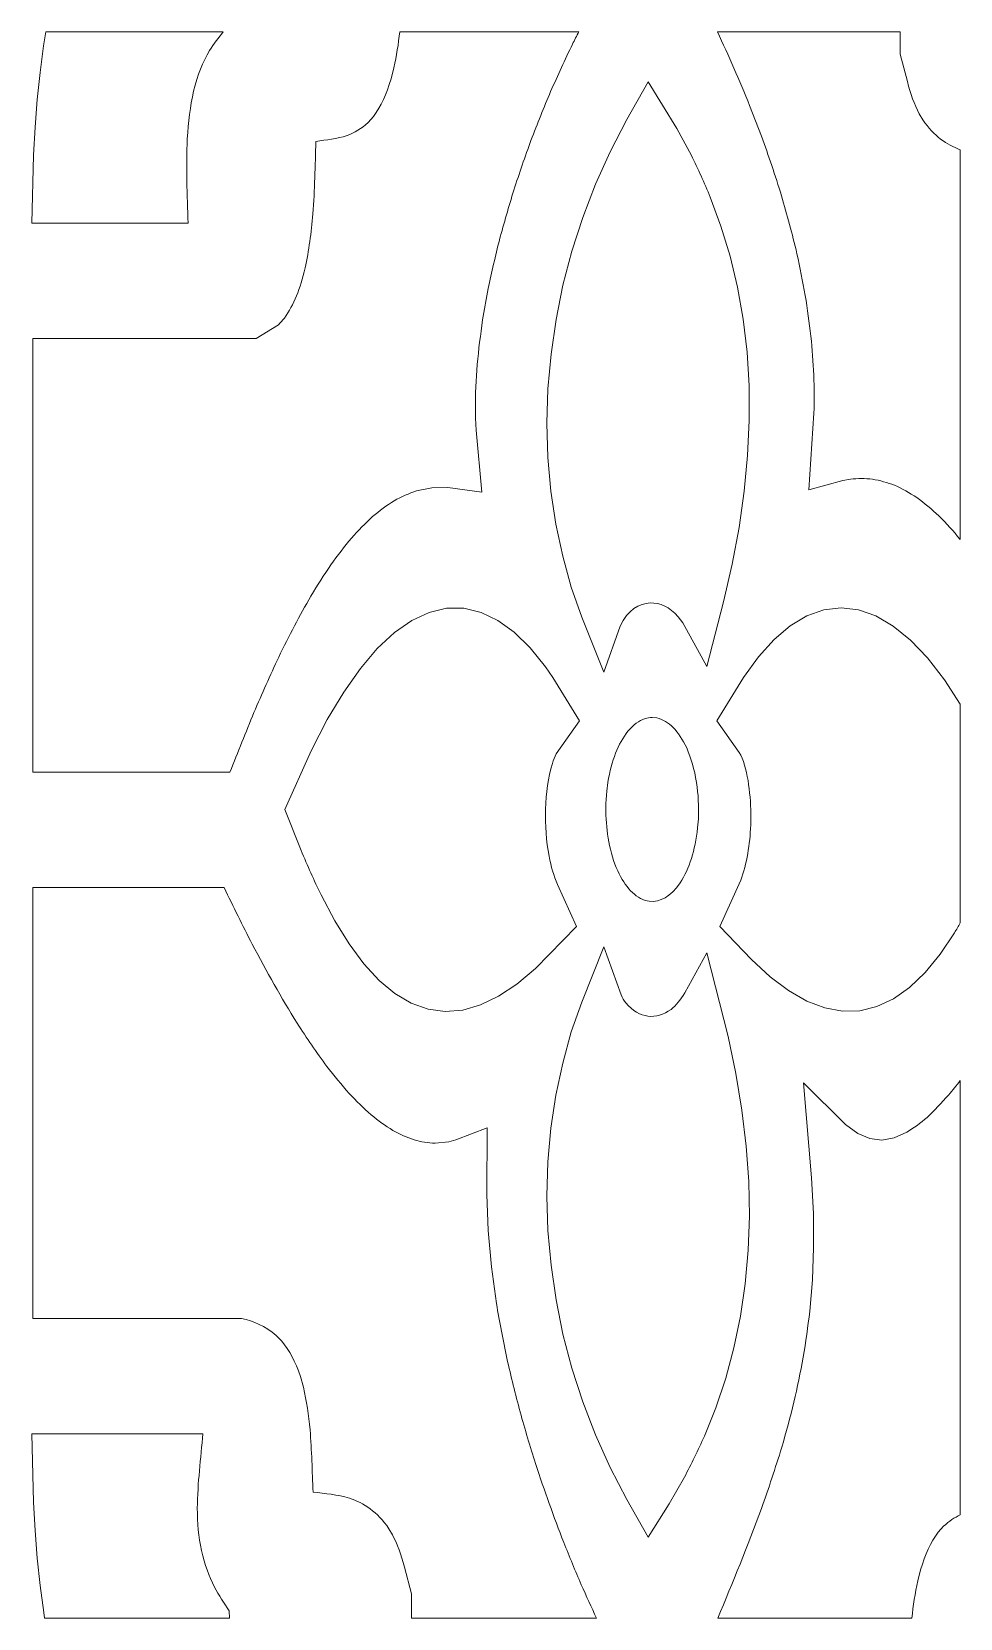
# Model space of a CAD drawing. Header units: millimetres. Extents: x -1200 to 1200, y -590 to 590.
# Drawn here: x 509 to 1200, y -590 to 590 of the extents above; entities that cross this region are included whole.
import ezdxf

# ---------------------------------------------------------------- set-up
doc = ezdxf.new("R2010")
doc.units = ezdxf.units.MM
doc.header["$MEASUREMENT"] = 0
doc.layers.add('Layer 1', color=7, linetype='Continuous')

msp = doc.modelspace()

# ---------------------------------------------------------------- linework, layer by layer
at = {"layer": 'Layer 1', "color": 250, "lineweight": 20}
for points, knots in [([(519.9669, 589.9734), (519.9669, 589.9734), (651.8432, 589.9734), (651.8432, 589.9734), (648.4241, 585.4223), (644.9597, 581.0029), (641.7214, 575.9716), (636.5109, 567.2529), (632.8384, 557.9277), (629.861, 545.8487), (627.263, 534.2585), (625.8967, 522.8844), (625.1126, 510.3481), (624.0993, 489.2938), (625.1284, 468.6582), (625.7087, 447.5218), (625.7087, 447.5218), (509.4666, 447.5218), (509.4666, 447.5218), (509.4666, 447.5218), (510.8153, 498.2654), (510.8153, 498.2654), (510.8153, 498.2654), (511.9121, 519.0503), (511.9121, 519.0503), (511.9121, 519.0503), (513.5326, 539.5392), (513.5326, 539.5392), (513.5326, 539.5392), (515.6636, 559.7034), (515.6636, 559.7034), (515.6636, 559.7034), (518.2925, 579.5172), (518.2925, 579.5172), (518.2925, 579.5172), (519.9669, 589.9734), (519.9669, 589.9734)], [0, 0, 0, 0, 0.083333333, 0.083333333, 0.083333333, 0.166666667, 0.166666667, 0.166666667, 0.25, 0.25, 0.25, 0.333333333, 0.333333333, 0.333333333, 0.416666667, 0.416666667, 0.416666667, 0.5, 0.5, 0.5, 0.583333333, 0.583333333, 0.583333333, 0.666666667, 0.666666667, 0.666666667, 0.75, 0.75, 0.75, 0.833333333, 0.833333333, 0.833333333, 0.916666667, 0.916666667, 0.916666667, 1, 1, 1, 1]), ([(783.1752, 589.9734), (783.1752, 589.9734), (916.2996, 589.9734), (916.2996, 589.9734), (914.7153, 586.9193), (913.1394, 583.836), (911.5684, 580.7239), (906.0119, 569.2111), (900.6398, 557.5743), (895.3543, 545.588), (890.3198, 533.6321), (885.4766, 521.5843), (880.7338, 509.1867), (876.3027, 497.0029), (872.0745, 484.7641), (867.9627, 472.1628), (864.2114, 459.9683), (860.6798, 447.7707), (857.2854, 435.1863), (854.2861, 423.2052), (851.528, 411.2984), (848.9341, 398.9648), (848.9341, 398.9648), (844.7614, 375.6075), (844.7614, 375.6075), (843.1481, 364.4991), (841.8145, 353.6934), (840.7151, 342.3505), (840.7151, 342.3505), (839.5333, 321.7087), (839.5333, 321.7087), (839.5333, 321.7087), (839.5676, 302.5435), (839.5676, 302.5435), (839.5676, 302.5435), (840.0342, 293.5641), (840.0342, 293.5641), (840.0342, 293.5641), (844.1139, 247.615), (844.1139, 247.615), (844.1139, 247.615), (818.9072, 250.9677), (818.9072, 250.9677), (818.9072, 250.9677), (807.0901, 250.84), (807.0901, 250.84), (807.0901, 250.84), (795.6286, 248.5051), (795.6286, 248.5051), (789.9451, 246.5222), (784.5473, 244.1196), (778.9855, 241.1065), (773.465, 237.586), (768.2179, 233.7295), (762.8731, 229.2988), (757.4968, 224.331), (752.3684, 219.0975), (747.2008, 213.3519), (741.9643, 207.0429), (736.9442, 200.5207), (731.9302, 193.5638), (726.8349, 186.0379), (721.9249, 178.3392), (717.0493, 170.2819), (708.6753, 155.7299), (700.8219, 140.6936), (693.1124, 124.8072), (686.7998, 111.3244), (680.7108, 97.6338), (674.727, 83.595), (668.6594, 68.9692), (662.7671, 54.1371), (656.8772, 39.2393), (656.8772, 39.2393), (510.2157, 39.2393), (510.2157, 39.2393), (510.2157, 39.2393), (510.2157, 361.7518), (510.2157, 361.7518), (510.2157, 361.7518), (676.3677, 361.7518), (676.3677, 361.7518), (676.3677, 361.7518), (692.89, 372.049), (692.89, 372.049), (694.4181, 373.6015), (695.864, 375.2202), (697.3219, 377.0214), (704.547, 386.818), (709.0589, 398.7422), (712.755, 414.2468), (715.6076, 427.3695), (717.3111, 440.41), (718.5406, 454.449), (719.8849, 472.3752), (720.2302, 490.2563), (720.7802, 508.3647), (728.5646, 509.5766), (736.3416, 510.343), (744.0562, 512.7404), (749.6143, 514.9425), (754.5088, 517.7878), (759.6409, 522.5432), (759.6409, 522.5432), (763.6314, 527.0436), (763.6314, 527.0436), (769.35, 534.8039), (773.1876, 543.2199), (776.7228, 554.9265), (776.7228, 554.9265), (778.8292, 563.1706), (778.8292, 563.1706), (780.735, 572.0242), (782.1303, 580.9085), (783.1752, 589.9734)], [0, 0, 0, 0, 0.026315789, 0.026315789, 0.026315789, 0.052631579, 0.052631579, 0.052631579, 0.078947368, 0.078947368, 0.078947368, 0.105263158, 0.105263158, 0.105263158, 0.131578947, 0.131578947, 0.131578947, 0.157894737, 0.157894737, 0.157894737, 0.184210526, 0.184210526, 0.184210526, 0.210526316, 0.210526316, 0.210526316, 0.236842105, 0.236842105, 0.236842105, 0.263157895, 0.263157895, 0.263157895, 0.289473684, 0.289473684, 0.289473684, 0.315789474, 0.315789474, 0.315789474, 0.342105263, 0.342105263, 0.342105263, 0.368421053, 0.368421053, 0.368421053, 0.394736842, 0.394736842, 0.394736842, 0.421052632, 0.421052632, 0.421052632, 0.447368421, 0.447368421, 0.447368421, 0.473684211, 0.473684211, 0.473684211, 0.5, 0.5, 0.5, 0.526315789, 0.526315789, 0.526315789, 0.552631579, 0.552631579, 0.552631579, 0.578947368, 0.578947368, 0.578947368, 0.605263158, 0.605263158, 0.605263158, 0.631578947, 0.631578947, 0.631578947, 0.657894737, 0.657894737, 0.657894737, 0.684210526, 0.684210526, 0.684210526, 0.710526316, 0.710526316, 0.710526316, 0.736842105, 0.736842105, 0.736842105, 0.763157895, 0.763157895, 0.763157895, 0.789473684, 0.789473684, 0.789473684, 0.815789474, 0.815789474, 0.815789474, 0.842105263, 0.842105263, 0.842105263, 0.868421053, 0.868421053, 0.868421053, 0.894736842, 0.894736842, 0.894736842, 0.921052632, 0.921052632, 0.921052632, 0.947368421, 0.947368421, 0.947368421, 0.973684211, 0.973684211, 0.973684211, 1, 1, 1, 1]), ([(1019.3369, 589.9734), (1019.3369, 589.9734), (1155.3719, 589.9734), (1155.3719, 589.9734), (1155.3719, 589.9734), (1155.3719, 573.216), (1155.3719, 573.216), (1155.3719, 573.216), (1160.5924, 553.0231), (1160.5924, 553.0231), (1162.9617, 543.6595), (1165.6872, 536.1572), (1169.5085, 528.8531), (1169.5085, 528.8531), (1172.106, 524.482), (1172.106, 524.482), (1180.4857, 512.0653), (1189.7898, 506.0448), (1199.95, 502.2369), (1199.95, 502.2369), (1199.95, 212.3191), (1199.95, 212.3191), (1194.7403, 218.5423), (1189.5449, 224.3017), (1184.1169, 229.8144), (1178.6522, 234.8571), (1173.2614, 239.3514), (1167.6088, 243.5229), (1162.1229, 247.0655), (1156.763, 250.0468), (1151.1417, 252.6418), (1145.6234, 254.6822), (1140.2851, 256.171), (1134.6951, 257.2073), (1129.1235, 257.7255), (1123.7785, 257.7265), (1118.2084, 257.2119), (1118.2084, 257.2119), (1112.6907, 256.1884), (1112.6907, 256.1884), (1112.6907, 256.1884), (1087.4575, 249.1423), (1087.4575, 249.1423), (1087.4575, 249.1423), (1091.1699, 306.1964), (1091.1699, 306.1964), (1091.3553, 315.7425), (1091.3078, 324.9101), (1091.039, 334.4522), (1090.532, 344.3385), (1089.8234, 353.8345), (1088.886, 363.6023), (1087.6821, 373.8478), (1086.3043, 383.7105), (1084.7039, 393.7482), (1082.7992, 404.3399), (1080.747, 414.5716), (1078.4854, 424.892), (1074.9683, 439.6579), (1071.1917, 453.7446), (1067.05, 467.8773), (1062.3136, 483.1297), (1057.3618, 497.7786), (1052.099, 512.3547), (1052.099, 512.3547), (1043.3427, 535.0922), (1043.3427, 535.0922), (1035.6309, 553.9758), (1027.6411, 572.2329), (1019.3369, 589.9734)], [0, 0, 0, 0, 0.043478261, 0.043478261, 0.043478261, 0.086956522, 0.086956522, 0.086956522, 0.130434783, 0.130434783, 0.130434783, 0.173913043, 0.173913043, 0.173913043, 0.217391304, 0.217391304, 0.217391304, 0.260869565, 0.260869565, 0.260869565, 0.304347826, 0.304347826, 0.304347826, 0.347826087, 0.347826087, 0.347826087, 0.391304348, 0.391304348, 0.391304348, 0.434782609, 0.434782609, 0.434782609, 0.47826087, 0.47826087, 0.47826087, 0.52173913, 0.52173913, 0.52173913, 0.565217391, 0.565217391, 0.565217391, 0.608695652, 0.608695652, 0.608695652, 0.652173913, 0.652173913, 0.652173913, 0.695652174, 0.695652174, 0.695652174, 0.739130435, 0.739130435, 0.739130435, 0.782608696, 0.782608696, 0.782608696, 0.826086957, 0.826086957, 0.826086957, 0.869565217, 0.869565217, 0.869565217, 0.913043478, 0.913043478, 0.913043478, 0.956521739, 0.956521739, 0.956521739, 1, 1, 1, 1]), ([(967.8013, 552.6301), (967.8013, 552.6301), (989.2816, 517.8919), (989.2816, 517.8919), (989.2816, 517.8919), (1000.0302, 497.9792), (1000.0302, 497.9792), (1004.9517, 487.8855), (1009.5618, 477.7366), (1014.0817, 466.9477), (1014.0817, 466.9477), (1022.0212, 445.3901), (1022.0212, 445.3901), (1022.0212, 445.3901), (1028.7699, 423.0805), (1028.7699, 423.0805), (1028.7699, 423.0805), (1034.2765, 400.0053), (1034.2765, 400.0053), (1034.2765, 400.0053), (1038.4914, 376.1831), (1038.4914, 376.1831), (1038.4914, 376.1831), (1041.3705, 351.6751), (1041.3705, 351.6751), (1041.3705, 351.6751), (1042.8886, 326.557), (1042.8886, 326.557), (1042.8886, 326.557), (1043.0385, 300.9156), (1043.0385, 300.9156), (1043.0385, 300.9156), (1041.8321, 274.8139), (1041.8321, 274.8139), (1041.8321, 274.8139), (1039.2926, 248.2916), (1039.2926, 248.2916), (1039.2926, 248.2916), (1035.4465, 221.3451), (1035.4465, 221.3451), (1035.4465, 221.3451), (1030.3174, 193.9486), (1030.3174, 193.9486), (1030.3174, 193.9486), (1023.9233, 166.0518), (1023.9233, 166.0518), (1023.9233, 166.0518), (1011.4361, 117.8596), (1011.4361, 117.8596), (1011.4361, 117.8596), (993.5759, 150.3177), (993.5759, 150.3177), (993.5759, 150.3177), (990.2228, 154.8326), (990.2228, 154.8326), (983.4982, 162.2722), (977.0218, 165.2314), (969.3205, 165.1617), (961.5591, 164.3787), (952.2925, 160.2749), (947.1142, 147.9311), (947.1142, 147.9311), (934.8985, 113.5346), (934.8985, 113.5346), (934.8985, 113.5346), (918.4263, 154.5606), (918.4263, 154.5606), (918.4263, 154.5606), (910.7198, 176.7831), (910.7198, 176.7831), (910.7198, 176.7831), (904.3107, 199.8644), (904.3107, 199.8644), (904.3107, 199.8644), (899.2503, 223.7231), (899.2503, 223.7231), (899.2503, 223.7231), (895.5889, 248.2563), (895.5889, 248.2563), (895.5889, 248.2563), (893.37, 273.3293), (893.37, 273.3293), (893.37, 273.3293), (892.6255, 298.7921), (892.6255, 298.7921), (892.6255, 298.7921), (893.3723, 324.4853), (893.3723, 324.4853), (893.3723, 324.4853), (895.6113, 350.2564), (895.6113, 350.2564), (895.6113, 350.2564), (899.3313, 375.9718), (899.3313, 375.9718), (899.3313, 375.9718), (904.5156, 401.525), (904.5156, 401.525), (904.5156, 401.525), (911.1446, 426.8333), (911.1446, 426.8333), (911.1446, 426.8333), (919.2033, 451.8386), (919.2033, 451.8386), (919.2033, 451.8386), (928.6811, 476.4955), (928.6811, 476.4955), (928.6811, 476.4955), (939.5736, 500.768), (939.5736, 500.768), (939.5736, 500.768), (951.8823, 524.6261), (951.8823, 524.6261), (951.8823, 524.6261), (967.8013, 552.6301), (967.8013, 552.6301)], [0, 0, 0, 0, 0.026315789, 0.026315789, 0.026315789, 0.052631579, 0.052631579, 0.052631579, 0.078947368, 0.078947368, 0.078947368, 0.105263158, 0.105263158, 0.105263158, 0.131578947, 0.131578947, 0.131578947, 0.157894737, 0.157894737, 0.157894737, 0.184210526, 0.184210526, 0.184210526, 0.210526316, 0.210526316, 0.210526316, 0.236842105, 0.236842105, 0.236842105, 0.263157895, 0.263157895, 0.263157895, 0.289473684, 0.289473684, 0.289473684, 0.315789474, 0.315789474, 0.315789474, 0.342105263, 0.342105263, 0.342105263, 0.368421053, 0.368421053, 0.368421053, 0.394736842, 0.394736842, 0.394736842, 0.421052632, 0.421052632, 0.421052632, 0.447368421, 0.447368421, 0.447368421, 0.473684211, 0.473684211, 0.473684211, 0.5, 0.5, 0.5, 0.526315789, 0.526315789, 0.526315789, 0.552631579, 0.552631579, 0.552631579, 0.578947368, 0.578947368, 0.578947368, 0.605263158, 0.605263158, 0.605263158, 0.631578947, 0.631578947, 0.631578947, 0.657894737, 0.657894737, 0.657894737, 0.684210526, 0.684210526, 0.684210526, 0.710526316, 0.710526316, 0.710526316, 0.736842105, 0.736842105, 0.736842105, 0.763157895, 0.763157895, 0.763157895, 0.789473684, 0.789473684, 0.789473684, 0.815789474, 0.815789474, 0.815789474, 0.842105263, 0.842105263, 0.842105263, 0.868421053, 0.868421053, 0.868421053, 0.894736842, 0.894736842, 0.894736842, 0.921052632, 0.921052632, 0.921052632, 0.947368421, 0.947368421, 0.947368421, 0.973684211, 0.973684211, 0.973684211, 1, 1, 1, 1]), ([(697.7115, 11.5159), (697.7115, 11.5159), (717.2064, 55.1765), (717.2064, 55.1765), (717.2064, 55.1765), (729.2198, 78.4261), (729.2198, 78.4261), (729.2198, 78.4261), (741.4411, 98.8544), (741.4411, 98.8544), (741.4411, 98.8544), (753.8586, 116.4606), (753.8586, 116.4606), (753.8586, 116.4606), (766.4556, 131.2269), (766.4556, 131.2269), (766.4556, 131.2269), (779.2096, 143.1219), (779.2096, 143.1219), (779.2096, 143.1219), (792.0875, 152.1037), (792.0875, 152.1037), (792.0875, 152.1037), (805.0406, 158.1232), (805.0406, 158.1232), (805.0406, 158.1232), (818.0045, 161.1435), (818.0045, 161.1435), (818.0045, 161.1435), (830.8994, 161.1435), (830.8994, 161.1435), (830.8994, 161.1435), (843.6356, 158.1417), (843.6356, 158.1417), (843.6356, 158.1417), (856.1251, 152.1915), (856.1251, 152.1915), (856.1251, 152.1915), (868.29, 143.3814), (868.29, 143.3814), (868.29, 143.3814), (880.0682, 131.818), (880.0682, 131.818), (880.0682, 131.818), (891.4146, 117.6154), (891.4146, 117.6154), (891.4146, 117.6154), (896.9162, 109.557), (896.9162, 109.557), (896.9162, 109.557), (916.757, 77.5615), (916.757, 77.5615), (916.757, 77.5615), (899.564, 52.8673), (899.564, 52.8673), (898.4106, 50.6042), (897.5268, 48.334), (896.626, 45.6759), (890.4152, 24.8068), (890.1728, -0.7946), (894.1263, -23.2674), (895.7605, -31.1764), (897.6371, -37.5685), (900.3434, -44.2617), (900.3434, -44.2617), (914.6413, -75.544), (914.6413, -75.544), (914.6413, -75.544), (884.0971, -106.7668), (884.0971, -106.7668), (884.0971, -106.7668), (870.2555, -118.3554), (870.2555, -118.3554), (870.2555, -118.3554), (856.6353, -127.3946), (856.6353, -127.3946), (856.6353, -127.3946), (843.2151, -133.8381), (843.2151, -133.8381), (843.2151, -133.8381), (829.9883, -137.6243), (829.9883, -137.6243), (829.9883, -137.6243), (816.9675, -138.697), (816.9675, -138.697), (816.9675, -138.697), (804.1863, -137.0117), (804.1863, -137.0117), (804.1863, -137.0117), (791.6918, -132.5652), (791.6918, -132.5652), (791.6918, -132.5652), (779.5372, -125.3943), (779.5372, -125.3943), (779.5372, -125.3943), (767.7619, -115.5839), (767.7619, -115.5839), (767.7619, -115.5839), (756.3887, -103.239), (756.3887, -103.239), (756.3887, -103.239), (745.4157, -88.4721), (745.4157, -88.4721), (745.4157, -88.4721), (734.8224, -71.3775), (734.8224, -71.3775), (734.8224, -71.3775), (724.5783, -52.0384), (724.5783, -52.0384), (719.4339, -41.2471), (714.5717, -30.3326), (709.7823, -18.9331), (709.7823, -18.9331), (697.7115, 11.5159), (697.7115, 11.5159)], [0, 0, 0, 0, 0.026315789, 0.026315789, 0.026315789, 0.052631579, 0.052631579, 0.052631579, 0.078947368, 0.078947368, 0.078947368, 0.105263158, 0.105263158, 0.105263158, 0.131578947, 0.131578947, 0.131578947, 0.157894737, 0.157894737, 0.157894737, 0.184210526, 0.184210526, 0.184210526, 0.210526316, 0.210526316, 0.210526316, 0.236842105, 0.236842105, 0.236842105, 0.263157895, 0.263157895, 0.263157895, 0.289473684, 0.289473684, 0.289473684, 0.315789474, 0.315789474, 0.315789474, 0.342105263, 0.342105263, 0.342105263, 0.368421053, 0.368421053, 0.368421053, 0.394736842, 0.394736842, 0.394736842, 0.421052632, 0.421052632, 0.421052632, 0.447368421, 0.447368421, 0.447368421, 0.473684211, 0.473684211, 0.473684211, 0.5, 0.5, 0.5, 0.526315789, 0.526315789, 0.526315789, 0.552631579, 0.552631579, 0.552631579, 0.578947368, 0.578947368, 0.578947368, 0.605263158, 0.605263158, 0.605263158, 0.631578947, 0.631578947, 0.631578947, 0.657894737, 0.657894737, 0.657894737, 0.684210526, 0.684210526, 0.684210526, 0.710526316, 0.710526316, 0.710526316, 0.736842105, 0.736842105, 0.736842105, 0.763157895, 0.763157895, 0.763157895, 0.789473684, 0.789473684, 0.789473684, 0.815789474, 0.815789474, 0.815789474, 0.842105263, 0.842105263, 0.842105263, 0.868421053, 0.868421053, 0.868421053, 0.894736842, 0.894736842, 0.894736842, 0.921052632, 0.921052632, 0.921052632, 0.947368421, 0.947368421, 0.947368421, 0.973684211, 0.973684211, 0.973684211, 1, 1, 1, 1]), ([(1199.95, 89.774), (1199.95, 89.774), (1199.95, -72.8833), (1199.95, -72.8833), (1198.549, -75.3419), (1197.131, -77.7824), (1195.6883, -80.2091), (1195.6883, -80.2091), (1184.9086, -96.1514), (1184.9086, -96.1514), (1184.9086, -96.1514), (1173.7367, -109.7214), (1173.7367, -109.7214), (1173.7367, -109.7214), (1162.1608, -120.8134), (1162.1608, -120.8134), (1162.1608, -120.8134), (1150.1923, -129.316), (1150.1923, -129.316), (1150.1923, -129.316), (1137.8611, -135.133), (1137.8611, -135.133), (1137.8611, -135.133), (1125.2175, -138.2005), (1125.2175, -138.2005), (1125.2175, -138.2005), (1112.3111, -138.5037), (1112.3111, -138.5037), (1112.3111, -138.5037), (1099.1848, -136.0677), (1099.1848, -136.0677), (1099.1848, -136.0677), (1085.8601, -130.945), (1085.8601, -130.945), (1085.8601, -130.945), (1072.3419, -123.1965), (1072.3419, -123.1965), (1072.3419, -123.1965), (1058.614, -112.8771), (1058.614, -112.8771), (1058.614, -112.8771), (1044.6512, -100.0274), (1044.6512, -100.0274), (1044.6512, -100.0274), (1021.1148, -75.5414), (1021.1148, -75.5414), (1021.1148, -75.5414), (1036.7243, -41.0285), (1036.7243, -41.0285), (1036.7243, -41.0285), (1039.0037, -34.2322), (1039.0037, -34.2322), (1042.8113, -20.4092), (1044.2979, -7.0731), (1044.2636, 8.5824), (1043.8732, 24.1085), (1041.8647, 43.3133), (1035.5351, 53.9784), (1035.5351, 53.9784), (1018.9952, 77.5549), (1018.9952, 77.5549), (1018.9952, 77.5549), (1038.8441, 109.556), (1038.8441, 109.556), (1038.8441, 109.556), (1049.963, 125.0391), (1049.963, 125.0391), (1049.963, 125.0391), (1061.5297, 137.9354), (1061.5297, 137.9354), (1061.5297, 137.9354), (1073.5082, 148.1364), (1073.5082, 148.1364), (1073.5082, 148.1364), (1085.8442, 155.5293), (1085.8442, 155.5293), (1085.8442, 155.5293), (1098.4679, 160.0153), (1098.4679, 160.0153), (1098.4679, 160.0153), (1111.2948, 161.5211), (1111.2948, 161.5211), (1111.2948, 161.5211), (1124.2352, 160.0102), (1124.2352, 160.0102), (1124.2352, 160.0102), (1137.2022, 155.4872), (1137.2022, 155.4872), (1137.2022, 155.4872), (1150.1254, 147.9798), (1150.1254, 147.9798), (1150.1254, 147.9798), (1162.9458, 137.5358), (1162.9458, 137.5358), (1162.9458, 137.5358), (1175.6248, 124.2008), (1175.6248, 124.2008), (1175.6248, 124.2008), (1188.1338, 108.0122), (1188.1338, 108.0122), (1188.1338, 108.0122), (1199.95, 89.774), (1199.95, 89.774)], [0, 0, 0, 0, 0.029411765, 0.029411765, 0.029411765, 0.058823529, 0.058823529, 0.058823529, 0.088235294, 0.088235294, 0.088235294, 0.117647059, 0.117647059, 0.117647059, 0.147058824, 0.147058824, 0.147058824, 0.176470588, 0.176470588, 0.176470588, 0.205882353, 0.205882353, 0.205882353, 0.235294118, 0.235294118, 0.235294118, 0.264705882, 0.264705882, 0.264705882, 0.294117647, 0.294117647, 0.294117647, 0.323529412, 0.323529412, 0.323529412, 0.352941176, 0.352941176, 0.352941176, 0.382352941, 0.382352941, 0.382352941, 0.411764706, 0.411764706, 0.411764706, 0.441176471, 0.441176471, 0.441176471, 0.470588235, 0.470588235, 0.470588235, 0.5, 0.5, 0.5, 0.529411765, 0.529411765, 0.529411765, 0.558823529, 0.558823529, 0.558823529, 0.588235294, 0.588235294, 0.588235294, 0.617647059, 0.617647059, 0.617647059, 0.647058824, 0.647058824, 0.647058824, 0.676470588, 0.676470588, 0.676470588, 0.705882353, 0.705882353, 0.705882353, 0.735294118, 0.735294118, 0.735294118, 0.764705882, 0.764705882, 0.764705882, 0.794117647, 0.794117647, 0.794117647, 0.823529412, 0.823529412, 0.823529412, 0.852941176, 0.852941176, 0.852941176, 0.882352941, 0.882352941, 0.882352941, 0.911764706, 0.911764706, 0.911764706, 0.941176471, 0.941176471, 0.941176471, 0.970588235, 0.970588235, 0.970588235, 1, 1, 1, 1]), ([(970.8652, 79.9268), (970.8652, 79.9268), (974.4122, 79.566), (974.4122, 79.566), (983.3474, 77.2804), (990.3624, 70.1321), (996.4994, 57.2429), (999.9169, 49.3406), (1002.1671, 41.4761), (1003.8315, 31.6498), (1005.1414, 22.4386), (1005.5511, 14.1289), (1005.1871, 4.5919), (1005.1871, 4.5919), (1004.6711, -2.1454), (1004.6711, -2.1454), (1002.7084, -19.1241), (998.5687, -32.1923), (991.6411, -43.1084), (991.6411, -43.1084), (988.892, -46.8346), (988.892, -46.8346), (981.4762, -55.3932), (974.1149, -58.3268), (965.5751, -56.1375), (965.5751, -56.1375), (962.1688, -54.7349), (962.1688, -54.7349), (953.6153, -49.8507), (947.2766, -40.8135), (942.193, -26.5185), (942.193, -26.5185), (940.4852, -20.8946), (940.4852, -20.8946), (936.6515, -5.924), (935.583, 8.6311), (937.0601, 25.1305), (937.0601, 25.1305), (937.9001, 31.6498), (937.9001, 31.6498), (940.6863, 48.1015), (945.433, 60.2874), (952.8373, 69.8151), (956.9631, 74.5788), (960.8575, 77.423), (965.5751, 79.1196), (967.3598, 79.5767), (969.0644, 79.8365), (970.8652, 79.9268)], [0, 0, 0, 0, 0.0625, 0.0625, 0.0625, 0.125, 0.125, 0.125, 0.1875, 0.1875, 0.1875, 0.25, 0.25, 0.25, 0.3125, 0.3125, 0.3125, 0.375, 0.375, 0.375, 0.4375, 0.4375, 0.4375, 0.5, 0.5, 0.5, 0.5625, 0.5625, 0.5625, 0.625, 0.625, 0.625, 0.6875, 0.6875, 0.6875, 0.75, 0.75, 0.75, 0.8125, 0.8125, 0.8125, 0.875, 0.875, 0.875, 0.9375, 0.9375, 0.9375, 1, 1, 1, 1]), ([(929.4892, -590.0266), (929.4892, -590.0266), (791.8221, -590.0266), (791.8221, -590.0266), (791.8221, -590.0266), (791.8221, -571.7817), (791.8221, -571.7817), (791.8221, -571.7817), (786.6011, -552.0254), (786.6011, -552.0254), (784.2314, -542.6619), (781.5063, -535.1591), (777.6861, -527.859), (777.6861, -527.859), (775.088, -523.4874), (775.088, -523.4874), (766.3007, -510.4602), (756.4864, -504.4756), (745.7452, -500.6969), (736.7329, -497.9825), (727.7388, -497.3043), (718.6308, -496.1929), (718.0319, -480.7201), (717.6465, -465.2769), (716.4596, -449.9318), (715.3504, -438.691), (713.9061, -428.6995), (711.4969, -418.254), (711.4969, -418.254), (709.2236, -410.1591), (709.2236, -410.1591), (705.3925, -398.8254), (701.2341, -391.0775), (695.3374, -383.9283), (695.3374, -383.9283), (691.2727, -379.7573), (691.2727, -379.7573), (682.9322, -372.548), (674.5285, -369.0095), (665.4978, -366.9737), (665.4978, -366.9737), (510.2157, -366.9737), (510.2157, -366.9737), (510.2157, -366.9737), (510.2157, -46.5303), (510.2157, -46.5303), (510.2157, -46.5303), (652.4555, -46.5303), (652.4555, -46.5303), (659.389, -60.714), (666.3284, -74.8026), (673.4316, -88.6578), (684.2047, -109.1309), (695.1705, -128.6363), (706.7508, -147.3542), (714.0099, -158.6324), (721.3271, -169.3272), (728.9522, -179.6395), (734.3979, -186.6174), (739.8543, -193.2248), (745.489, -199.6066), (750.8907, -205.3045), (756.265, -210.5637), (761.8484, -215.5499), (767.1928, -219.8744), (772.4577, -223.6976), (777.961, -227.1868), (783.2497, -230.0583), (788.3876, -232.3876), (793.7896, -234.3007), (799.042, -235.6468), (804.0629, -236.44), (809.3597, -236.7232), (809.3597, -236.7232), (819.6468, -235.6357), (819.6468, -235.6357), (819.6468, -235.6357), (824.7817, -234.2499), (824.7817, -234.2499), (824.7817, -234.2499), (848.0938, -225.3291), (848.0938, -225.3291), (848.0938, -225.3291), (847.8834, -274.8342), (847.8834, -274.8342), (847.8834, -274.8342), (848.8989, -301.6043), (848.8989, -301.6043), (848.8989, -301.6043), (851.3279, -328.6935), (851.3279, -328.6935), (851.3279, -328.6935), (855.0507, -355.93), (855.0507, -355.93), (857.3963, -369.776), (859.9397, -383.1304), (862.7706, -396.622), (865.8713, -410.172), (869.1242, -423.3269), (872.614, -436.5076), (876.2835, -449.5296), (880.0724, -462.2341), (884.0519, -474.9006), (890.7315, -495.1592), (897.7073, -514.5886), (905.1521, -533.7954), (909.3934, -544.3631), (913.6966, -554.7538), (918.1079, -565.0562), (921.8482, -573.5276), (925.6325, -581.8476), (929.4892, -590.0266)], [0, 0, 0, 0, 0.027027027, 0.027027027, 0.027027027, 0.054054054, 0.054054054, 0.054054054, 0.081081081, 0.081081081, 0.081081081, 0.108108108, 0.108108108, 0.108108108, 0.135135135, 0.135135135, 0.135135135, 0.162162162, 0.162162162, 0.162162162, 0.189189189, 0.189189189, 0.189189189, 0.216216216, 0.216216216, 0.216216216, 0.243243243, 0.243243243, 0.243243243, 0.27027027, 0.27027027, 0.27027027, 0.297297297, 0.297297297, 0.297297297, 0.324324324, 0.324324324, 0.324324324, 0.351351351, 0.351351351, 0.351351351, 0.378378378, 0.378378378, 0.378378378, 0.405405405, 0.405405405, 0.405405405, 0.432432432, 0.432432432, 0.432432432, 0.459459459, 0.459459459, 0.459459459, 0.486486486, 0.486486486, 0.486486486, 0.513513514, 0.513513514, 0.513513514, 0.540540541, 0.540540541, 0.540540541, 0.567567568, 0.567567568, 0.567567568, 0.594594595, 0.594594595, 0.594594595, 0.621621622, 0.621621622, 0.621621622, 0.648648649, 0.648648649, 0.648648649, 0.675675676, 0.675675676, 0.675675676, 0.702702703, 0.702702703, 0.702702703, 0.72972973, 0.72972973, 0.72972973, 0.756756757, 0.756756757, 0.756756757, 0.783783784, 0.783783784, 0.783783784, 0.810810811, 0.810810811, 0.810810811, 0.837837838, 0.837837838, 0.837837838, 0.864864865, 0.864864865, 0.864864865, 0.891891892, 0.891891892, 0.891891892, 0.918918919, 0.918918919, 0.918918919, 0.945945946, 0.945945946, 0.945945946, 0.972972973, 0.972972973, 0.972972973, 1, 1, 1, 1]), ([(967.8013, -529.8132), (967.8013, -529.8132), (951.8821, -501.8056), (951.8821, -501.8056), (951.8821, -501.8056), (939.5736, -477.9486), (939.5736, -477.9486), (939.5736, -477.9486), (928.6811, -453.6749), (928.6811, -453.6749), (928.6811, -453.6749), (919.2033, -429.0187), (919.2033, -429.0187), (919.2033, -429.0187), (911.1443, -404.0119), (911.1443, -404.0119), (911.1443, -404.0119), (904.5156, -378.7039), (904.5156, -378.7039), (904.5156, -378.7039), (899.3313, -353.1513), (899.3313, -353.1513), (899.3313, -353.1513), (895.6113, -327.437), (895.6113, -327.437), (895.6113, -327.437), (893.3723, -301.6653), (893.3723, -301.6653), (893.3723, -301.6653), (892.6255, -275.9722), (892.6255, -275.9722), (892.6255, -275.9722), (893.37, -250.5087), (893.37, -250.5087), (893.37, -250.5087), (895.5889, -225.4358), (895.5889, -225.4358), (895.5889, -225.4358), (899.2503, -200.9031), (899.2503, -200.9031), (899.2503, -200.9031), (904.3109, -177.0439), (904.3109, -177.0439), (904.3109, -177.0439), (910.7198, -153.9637), (910.7198, -153.9637), (910.7198, -153.9637), (918.4266, -131.7407), (918.4266, -131.7407), (918.4266, -131.7407), (934.8968, -90.7233), (934.8968, -90.7233), (934.8968, -90.7233), (947.6795, -126.4594), (947.6795, -126.4594), (948.7925, -128.7363), (949.9102, -130.4946), (951.2318, -132.2943), (961.3702, -144.416), (973.8515, -144.9598), (984.8475, -137.1938), (988.7686, -133.9406), (991.8979, -130.222), (995.1786, -124.8961), (995.1786, -124.8961), (1011.4372, -95.0468), (1011.4372, -95.0468), (1011.4372, -95.0468), (1027.2772, -157.2462), (1027.2772, -157.2462), (1027.2772, -157.2462), (1033.0406, -184.8864), (1033.0406, -184.8864), (1033.0406, -184.8864), (1037.531, -212.053), (1037.531, -212.053), (1037.531, -212.053), (1040.727, -238.7857), (1040.727, -238.7857), (1040.727, -238.7857), (1042.6037, -265.0992), (1042.6037, -265.0992), (1042.6037, -265.0992), (1043.134, -290.9766), (1043.134, -290.9766), (1043.134, -290.9766), (1042.3003, -316.3666), (1042.3003, -316.3666), (1042.3003, -316.3666), (1040.0993, -341.1912), (1040.0993, -341.1912), (1040.0993, -341.1912), (1036.5482, -365.3653), (1036.5482, -365.3653), (1036.5482, -365.3653), (1031.6815, -388.8186), (1031.6815, -388.8186), (1031.6815, -388.8186), (1025.5475, -411.5105), (1025.5475, -411.5105), (1025.5475, -411.5105), (1018.1971, -433.4405), (1018.1971, -433.4405), (1018.1971, -433.4405), (1009.6788, -454.6374), (1009.6788, -454.6374), (1004.8673, -465.258), (999.975, -475.2654), (994.7921, -485.1866), (994.7921, -485.1866), (983.5018, -504.8219), (983.5018, -504.8219), (983.5018, -504.8219), (967.8013, -529.8132), (967.8013, -529.8132)], [0, 0, 0, 0, 0.026315789, 0.026315789, 0.026315789, 0.052631579, 0.052631579, 0.052631579, 0.078947368, 0.078947368, 0.078947368, 0.105263158, 0.105263158, 0.105263158, 0.131578947, 0.131578947, 0.131578947, 0.157894737, 0.157894737, 0.157894737, 0.184210526, 0.184210526, 0.184210526, 0.210526316, 0.210526316, 0.210526316, 0.236842105, 0.236842105, 0.236842105, 0.263157895, 0.263157895, 0.263157895, 0.289473684, 0.289473684, 0.289473684, 0.315789474, 0.315789474, 0.315789474, 0.342105263, 0.342105263, 0.342105263, 0.368421053, 0.368421053, 0.368421053, 0.394736842, 0.394736842, 0.394736842, 0.421052632, 0.421052632, 0.421052632, 0.447368421, 0.447368421, 0.447368421, 0.473684211, 0.473684211, 0.473684211, 0.5, 0.5, 0.5, 0.526315789, 0.526315789, 0.526315789, 0.552631579, 0.552631579, 0.552631579, 0.578947368, 0.578947368, 0.578947368, 0.605263158, 0.605263158, 0.605263158, 0.631578947, 0.631578947, 0.631578947, 0.657894737, 0.657894737, 0.657894737, 0.684210526, 0.684210526, 0.684210526, 0.710526316, 0.710526316, 0.710526316, 0.736842105, 0.736842105, 0.736842105, 0.763157895, 0.763157895, 0.763157895, 0.789473684, 0.789473684, 0.789473684, 0.815789474, 0.815789474, 0.815789474, 0.842105263, 0.842105263, 0.842105263, 0.868421053, 0.868421053, 0.868421053, 0.894736842, 0.894736842, 0.894736842, 0.921052632, 0.921052632, 0.921052632, 0.947368421, 0.947368421, 0.947368421, 0.973684211, 0.973684211, 0.973684211, 1, 1, 1, 1]), ([(1199.95, -190.0491), (1199.95, -190.0491), (1199.95, -513.1193), (1199.95, -513.1193), (1195.6573, -515.133), (1191.6825, -517.7244), (1187.5537, -521.5491), (1187.5537, -521.5491), (1183.5632, -526.049), (1183.5632, -526.049), (1177.8432, -533.8118), (1174.0059, -542.2273), (1170.471, -553.9335), (1170.471, -553.9335), (1168.3651, -562.1759), (1168.3651, -562.1759), (1166.3854, -571.3744), (1164.9558, -580.5989), (1163.8988, -590.0266), (1163.8988, -590.0266), (1019.6092, -590.0266), (1019.6092, -590.0266), (1030.8322, -563.3719), (1041.8073, -536.3627), (1052.1474, -508.2685), (1057.4341, -493.3614), (1062.4356, -478.3882), (1067.2127, -462.8313), (1070.4075, -451.7757), (1073.3949, -440.7401), (1076.2486, -429.328), (1078.7944, -418.2313), (1081.0857, -407.2497), (1083.2145, -395.8155), (1085.0745, -384.4628), (1086.646, -373.3431), (1088.0204, -361.7247), (1088.0204, -361.7247), (1089.9764, -338.3351), (1089.9764, -338.3351), (1089.9764, -338.3351), (1090.8875, -314.1436), (1090.8875, -314.1436), (1090.8875, -314.1436), (1090.6983, -288.9106), (1090.6983, -288.9106), (1090.6983, -288.9106), (1089.3396, -262.4088), (1089.3396, -262.4088), (1089.3396, -262.4088), (1083.485, -191.7791), (1083.485, -191.7791), (1083.485, -191.7791), (1114.5745, -222.7654), (1114.5745, -222.7654), (1114.5745, -222.7654), (1123.6927, -229.5591), (1123.6927, -229.5591), (1123.6927, -229.5591), (1132.6154, -233.3131), (1132.6154, -233.3131), (1132.6154, -233.3131), (1141.5498, -234.3288), (1141.5498, -234.3288), (1141.5498, -234.3288), (1150.6986, -232.7446), (1150.6986, -232.7446), (1150.6986, -232.7446), (1160.204, -228.5817), (1160.204, -228.5817), (1165.3977, -225.3568), (1170.2569, -221.7372), (1175.2634, -217.5159), (1180.7614, -212.3209), (1186.0084, -206.8261), (1191.2991, -200.8553), (1194.2212, -197.3184), (1197.0973, -193.7199), (1199.95, -190.0491)], [0, 0, 0, 0, 0.038461538, 0.038461538, 0.038461538, 0.076923077, 0.076923077, 0.076923077, 0.115384615, 0.115384615, 0.115384615, 0.153846154, 0.153846154, 0.153846154, 0.192307692, 0.192307692, 0.192307692, 0.230769231, 0.230769231, 0.230769231, 0.269230769, 0.269230769, 0.269230769, 0.307692308, 0.307692308, 0.307692308, 0.346153846, 0.346153846, 0.346153846, 0.384615385, 0.384615385, 0.384615385, 0.423076923, 0.423076923, 0.423076923, 0.461538462, 0.461538462, 0.461538462, 0.5, 0.5, 0.5, 0.538461538, 0.538461538, 0.538461538, 0.576923077, 0.576923077, 0.576923077, 0.615384615, 0.615384615, 0.615384615, 0.653846154, 0.653846154, 0.653846154, 0.692307692, 0.692307692, 0.692307692, 0.730769231, 0.730769231, 0.730769231, 0.769230769, 0.769230769, 0.769230769, 0.807692308, 0.807692308, 0.807692308, 0.846153846, 0.846153846, 0.846153846, 0.884615385, 0.884615385, 0.884615385, 0.923076923, 0.923076923, 0.923076923, 0.961538462, 0.961538462, 0.961538462, 1, 1, 1, 1]), ([(656.4091, -590.0266), (656.4091, -590.0266), (519.0713, -590.0266), (519.0713, -590.0266), (519.0713, -590.0266), (518.3782, -585.7221), (518.3782, -585.7221), (518.3782, -585.7221), (515.7113, -565.72), (515.7113, -565.72), (515.7113, -565.72), (513.5516, -545.3575), (513.5516, -545.3575), (513.5516, -545.3575), (511.9124, -524.6647), (511.9124, -524.6647), (511.9124, -524.6647), (510.8081, -503.6705), (510.8081, -503.6705), (510.8081, -503.6705), (509.4747, -452.7438), (509.4747, -452.7438), (509.4747, -452.7438), (636.8053, -452.7438), (636.8053, -452.7438), (635.1538, -470.9902), (632.8021, -489.4414), (632.591, -508.0622), (632.6567, -519.3179), (633.5125, -529.2129), (635.6533, -539.6795), (638.0544, -550.2298), (641.1948, -558.5744), (645.3334, -566.779), (648.7827, -573.1915), (652.5278, -578.7288), (656.2621, -584.5201), (656.2621, -584.5201), (656.4091, -590.0266), (656.4091, -590.0266)], [0, 0, 0, 0, 0.076923077, 0.076923077, 0.076923077, 0.153846154, 0.153846154, 0.153846154, 0.230769231, 0.230769231, 0.230769231, 0.307692308, 0.307692308, 0.307692308, 0.384615385, 0.384615385, 0.384615385, 0.461538462, 0.461538462, 0.461538462, 0.538461538, 0.538461538, 0.538461538, 0.615384615, 0.615384615, 0.615384615, 0.692307692, 0.692307692, 0.692307692, 0.769230769, 0.769230769, 0.769230769, 0.846153846, 0.846153846, 0.846153846, 0.923076923, 0.923076923, 0.923076923, 1, 1, 1, 1])]:
    msp.add_open_spline(points, degree=3, knots=knots, dxfattribs=at)

doc.saveas('drawing.dxf')
